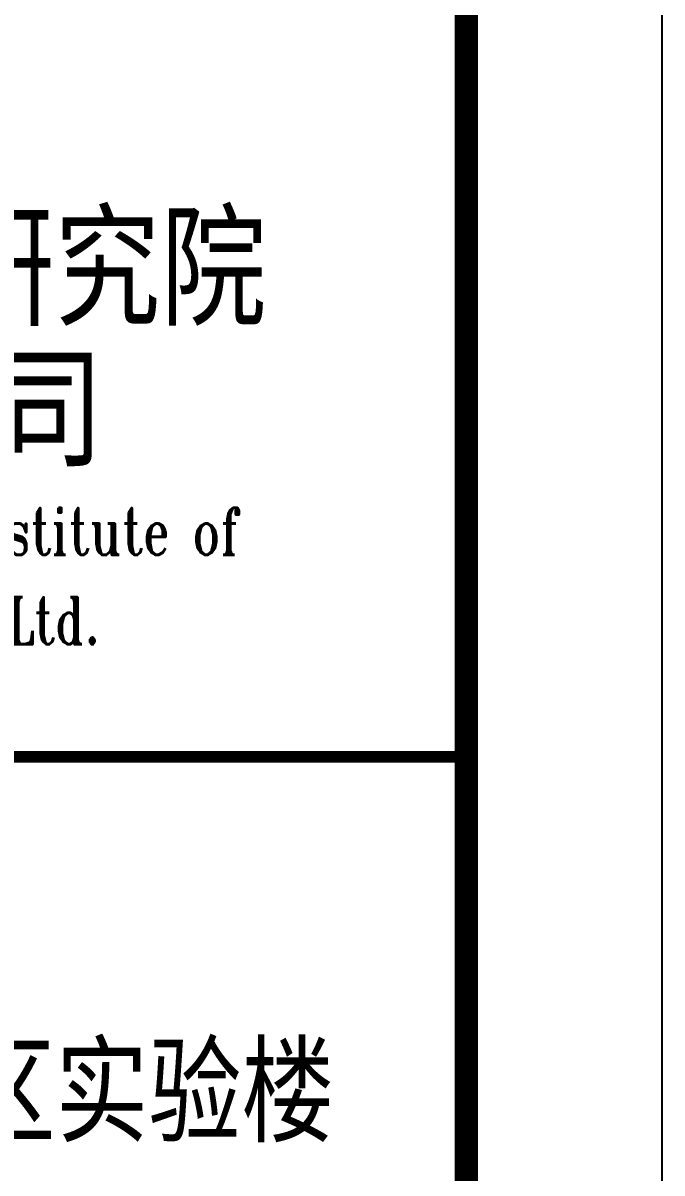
# Model space of a CAD drawing. Extents: x -336391 to 664021, y -458009 to -178412.
# Drawn here: x 37042 to 40308, y -428735 to -422861 of the extents above; entities that cross this region are included whole.
import ezdxf
from ezdxf.enums import TextEntityAlignment as Align

# ---------------------------------------------------------------- set-up
doc = ezdxf.new("R2010")
doc.units = 0
doc.header["$LTSCALE"] = 1000
doc.header["$MEASUREMENT"] = 0
doc.layers.get('0').update_dxf_attribs({"linetype": 'CONTINUOUS'})
doc.layers.add('A-墙线', color=7, linetype='CONTINUOUS')
doc.layers.add('图框', color=7, linetype='CONTINUOUS')
doc.styles.add('TKZ1_tjhts.shx', font='tjromant.shx', dxfattribs={"bigfont": 'tjhts.shx'})

# ---------------------------------------------------------------- blocks, each defined once
blk = doc.blocks.new('TJAD_TK_LOGO')
at = {"style": 'TKZ1_tjhts.shx', "width": 0.7}
for s, p in [('Architectural Design & Research Institute of', (0.6, -1.0814)), ('Tongji University (Group) Co.,Ltd.', (0.6, -1.2887))]:
    blk.add_text(s, height=0.108983, dxfattribs=at).set_placement(p, align=Align.MIDDLE_CENTER)
at = {"layer": '图框', "style": 'TKZ1_tjhts.shx'}
for s, height, p in [('同济大学建筑设计研究院', 0.258835, (0.6, -0.4754)), (' 集团 有限公司', 0.25884, (0.6594, -0.8031))]:
    blk.add_text(s, height=height, dxfattribs=at).set_placement(p, align=Align.MIDDLE_CENTER)
blk = doc.blocks.new('tk2')
at = {"layer": '图框'}
blk.add_line((118900, 0), (118900, 84100), dxfattribs=at)
at = {"layer": '图框', "const_width": 120}
blk.add_lwpolyline([(117900, 1000), (117900, 83100), (2500, 83100), (2500, 1000)], close=True, dxfattribs=at)
at = {"layer": '图框', "const_width": 60}
blk.add_lwpolyline([(109900, 31400), (117900, 31400)], dxfattribs=at)
at = {"color": 1, "xscale": 2202.171320475987, "yscale": 2202.171320475958, "zscale": 2202.171320475958}
blk.add_blockref('TJAD_TK_LOGO', (112578.7, 34932.6), dxfattribs=at)
at = {"layer": '图框', "style": 'TKZ1_tjhts.shx'}
blk.add_text('河南农业大学龙子湖校区实验楼', height=500, dxfattribs=at).set_placement((113900, 29679.3), align=Align.MIDDLE_CENTER)

msp = doc.modelspace()

# ---------------------------------------------------------------- block references
at = {"layer": 'A-墙线'}
msp.add_blockref('tk2', (-78592.5, -458008.9), dxfattribs=at)

doc.saveas('drawing.dxf')
